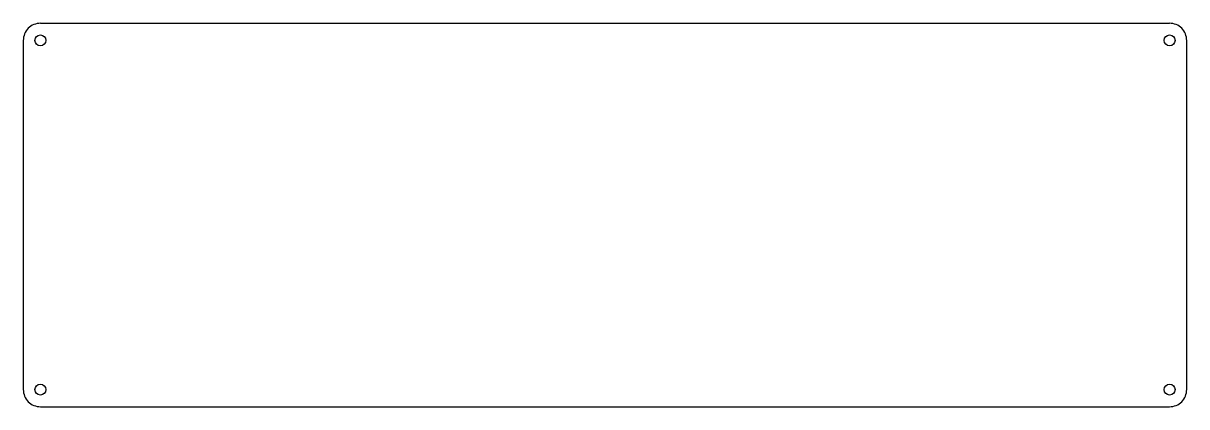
# Model space of a CAD drawing. Header units: millimetres. Extents: x 2 to 342, y 3 to 115.
import ezdxf

# ---------------------------------------------------------------- set-up
doc = ezdxf.new("R2010")
doc.units = ezdxf.units.MM
doc.layers.get('0').update_dxf_attribs({"linetype": 'CONTINUOUS'})

msp = doc.modelspace()

# ---------------------------------------------------------------- linework, layer by layer
for p, q in [((7, 115), (337, 115)), ((7, 115), (158, 115)), ((186, 115), (337, 115)), ((2, 110), (2, 8)), ((342, 8), (342, 110)), ((7, 3), (337, 3))]:
    msp.add_line(p, q)
for centre in [(7, 110), (337, 110), (7, 8), (337, 8)]:
    msp.add_circle(centre, 1.6)
for points in [[(3.46, 113.54), (2.53, 112.6), (2, 111.33), (2, 110)], [(7, 115), (5.67, 115), (4.4, 114.48), (3.46, 113.54)], [(340.54, 113.54), (339.6, 114.48), (338.33, 115), (337, 115)], [(342, 110), (342, 111.33), (341.47, 112.6), (340.54, 113.54)], [(2, 8), (2, 6.68), (2.53, 5.4), (3.46, 4.47)], [(340.54, 4.47), (341.47, 5.4), (342, 6.68), (342, 8)], [(3.46, 4.47), (4.4, 3.53), (5.67, 3), (7, 3)], [(337, 3), (338.33, 3), (339.6, 3.53), (340.54, 4.47)]]:
    msp.add_open_spline(points, degree=3)

doc.saveas('drawing.dxf')
